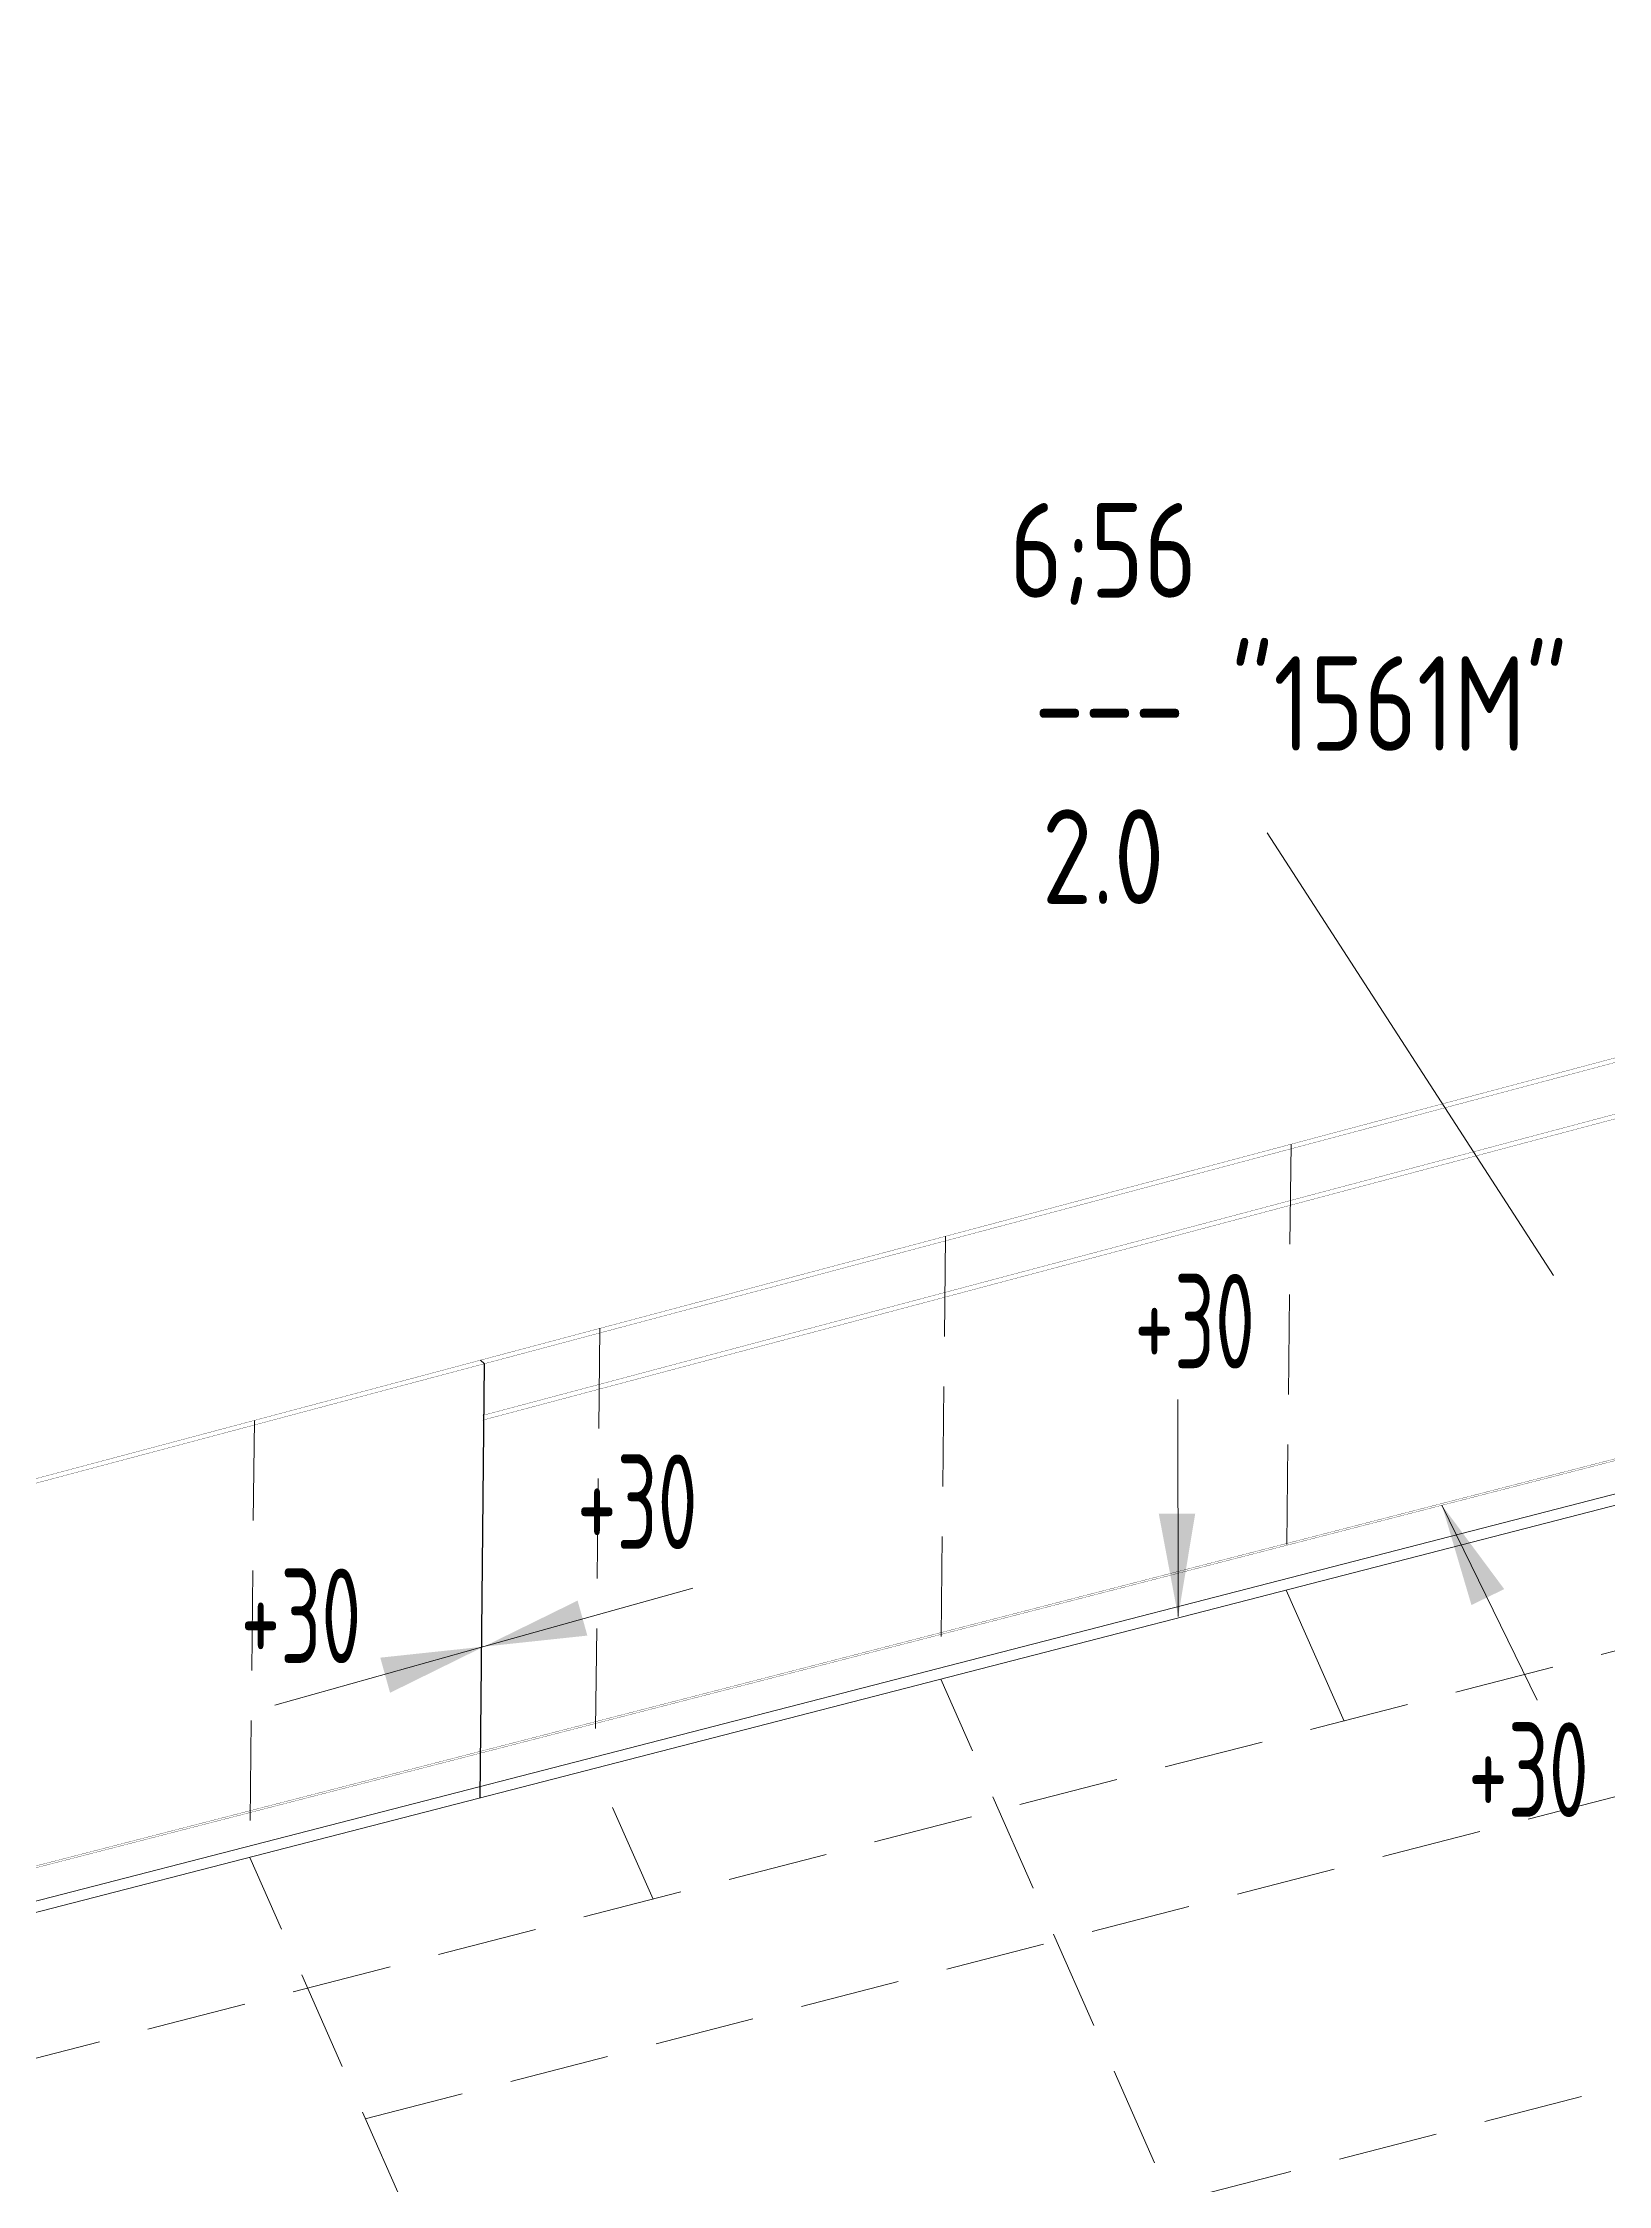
# Model space of a CAD drawing. Header units: millimetres. Extents: x 149544 to 197467, y -3118 to 25363.
# Drawn here: x 193214 to 194207, y 8774 to 10134 of the extents above; entities that cross this region are included whole.
import ezdxf

# ---------------------------------------------------------------- set-up
doc = ezdxf.new("R2010")
doc.units = ezdxf.units.MM
doc.header["$MEASUREMENT"] = 0
for name, pattern in [('K5LT32768', [0]), ('K5LT32774', [0]), ('K5LT32780', [0]), ('K5LT32788', [0]), ('K5LT32803', [95.25, 63.5, -31.75]), ('K5LT32807', [0])]:
    doc.linetypes.add(name, pattern=pattern)
doc.layers.add('IDENT', color=7, linetype='Continuous')
doc.styles.add('KTEXTSTYLE', font='GOST_AU.SHX', dxfattribs={"width": 0.96, "height": 5})

# ---------------------------------------------------------------- blocks, each defined once
blk = doc.blocks.new('U10')
at = {"layer": 'IDENT', "color": 7, "char_height": 0.2, "attachment_point": 1, "style": 'KTEXTSTYLE'}
for s, insert in [('\\H3.5;\\W0.965;\\Q15;\\Q0;\\H60.00;6;56', (-153130.9, -7910.8)), ('\\H3.5;\\W0.965;\\Q15;\\Q0;\\H60.00;       --- "1561M"', (-153323, -8008)), ('\\H3.5;\\W0.965;\\Q15;\\Q0;\\H60.00;2.0', (-153110.3, -8105.2))]:
    blk.add_mtext(s, dxfattribs=dict(at, insert=insert))

msp = doc.modelspace()

# ---------------------------------------------------------------- hatches: boundary and pattern name
for points in [[(194141, 9152.6), (194120.2, 9142.5), (194101.5, 9205.8)], [(193921.8, 9200.4), (193944.9, 9200.4), (193934.1, 9135.2)], [(193553, 9145.3), (193559.2, 9123.1), (193493.5, 9116.1)], [(193434, 9086.8), (193427.8, 9109.1), (193493.5, 9116.1)]]:
    msp.add_hatch(color=0).paths.add_polyline_path(points)

# ---------------------------------------------------------------- linework, layer by layer
at = {"color": 0, "linetype": 'K5LT32768', "lineweight": 18}
msp.add_line((193990.6, 9632.6), (194172.2, 9351.7), dxfattribs=at)
at = {"color": 0, "linetype": 'K5LT32774', "lineweight": 18}
for p, q in [((191672.6, 8558.4), (195724.5, 9603.1)), ((191675.5, 8551.9), (195727.4, 9596.6))]:
    msp.add_line(p, q, dxfattribs=at)
at = {"color": 0, "linetype": 'K5LT32803', "lineweight": 18}
for p, q in [((194005.7, 9434.9), (194002.7, 9151.9)), ((193786.4, 9376.5), (193783.5, 9095.4)), ((191712.3, 8469), (195135.6, 9351.6)), ((193567.1, 9318.1), (193564.2, 9038.8)), ((191822.8, 8220.2), (195874.1, 9264.7)), ((193347.9, 9259.7), (193345, 8982.3)), ((193418.3, 8816.4), (195172.3, 9268.6)), ((194150.2, 8265.8), (193783.5, 9095.4)), ((193600.9, 8955.9), (193564.2, 9038.8)), ((193711.7, 8152.8), (193345, 8982.3))]:
    msp.add_line(p, q, dxfattribs=at)
at = {"color": 0, "linetype": 'K5LT32788'}
for p, q in [((193491.1, 9020), (193494, 9295.6)), ((193494, 9295.6), (193491.3, 9297.9))]:
    msp.add_line(p, q, dxfattribs=at)
at = {"color": 0, "linetype": 'K5LT32807', "lineweight": 18}
for p, q in [((193934.1, 9135.2), (193933.8, 9273)), ((194101.5, 9205.8), (194162, 9082.1)), ((193493.5, 9116.1), (193626.1, 9153.2)), ((193493.5, 9116.1), (193360.8, 9079))]:
    msp.add_line(p, q, dxfattribs=at)
at = {"color": 0, "linetype": 'K5LT32780', "lineweight": 18}
msp.add_line((194039.4, 9068.9), (194002.7, 9151.9), dxfattribs=at)
at = {"color": 0, "linetype": 'K5LT32788', "const_width": 0.18}
for points in [[(191571.4, 8786.3), (196628.3, 10133.7)], [(196629.5, 10131.1), (191572.5, 8783.7)], [(193492.7, 9259.8), (196615.4, 10090.6), (196614.2, 10093.3), (193492.7, 9262.8)], [(192967.4, 8913.4), (195715.3, 9621.9), (195715.7, 9623.1), (192967.8, 8914.7)]]:
    msp.add_lwpolyline(points, dxfattribs=at)

# ---------------------------------------------------------------- block references
at = {"color": 0}
msp.add_blockref('U10', (346958, 17752.6), dxfattribs=at)

# ---------------------------------------------------------------- texts
at = {"color": 0, "char_height": 2.5, "attachment_point": 1, "style": 'KTEXTSTYLE'}
for insert in [(193906.3, 9352.6), (193552.6, 9238), (193339.2, 9165.6), (194118.1, 9068)]:
    msp.add_mtext('\\H3.5;\\W0.965;\\Q15;\\Q0;\\W0.765;\\H60.00;{\\c16711935;+30}', dxfattribs=dict(at, insert=insert))

doc.saveas('drawing.dxf')
